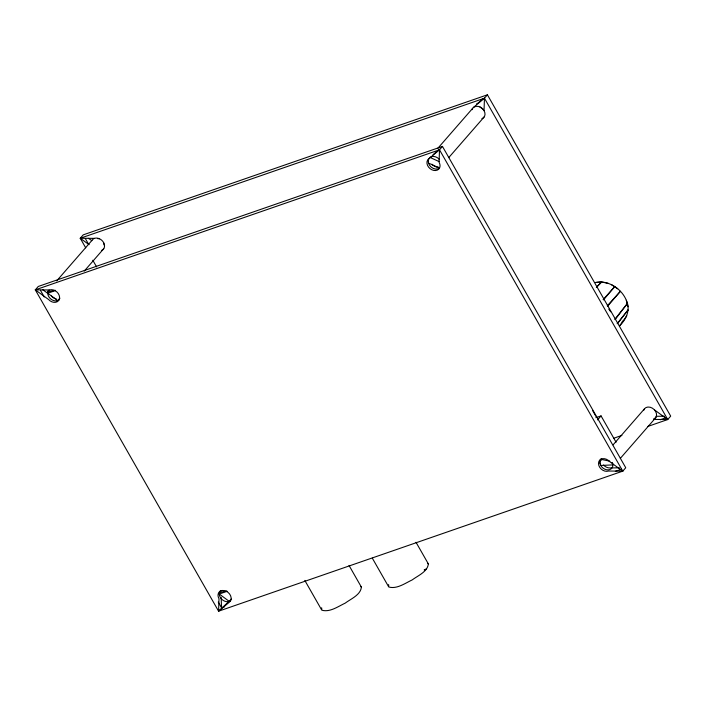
<?xml version="1.0" encoding="UTF-8"?>
<svg xmlns="http://www.w3.org/2000/svg" width="706" height="706" viewBox="0 0 706 706"><rect width="100%" height="100%" fill="white"/><g stroke="black" fill="none" stroke-linecap="round" stroke-linejoin="round"><path stroke-width="1.06" d="M218.586 611.193L218.992 598.75A7.21 5.622 41.1 0 1 220.66 590.948A7.21 5.622 41.1 0 1 229.485 593.852A7.21 5.622 41.1 0 1 229.362 602.156L218.586 611.193L35.3 289.866L38.265 286.468L442.459 146.416L625.745 467.743L622.78 471.14L218.586 611.193L230.994 599.465M35.3 289.866L49.561 289.972A7.21 5.622 41.1 0 1 58.289 293.572A7.21 5.622 41.1 0 1 57.389 301.647A7.21 5.622 41.1 0 1 48.511 299.459L35.3 289.866L439.503 149.813L439.088 162.256A7.21 5.622 41.1 0 1 437.429 170.058A7.21 5.622 41.1 0 1 428.595 167.154A7.21 5.622 41.1 0 1 428.719 158.85L439.503 149.813L442.459 146.416M481.907 118.643A7.21 5.622 41.1 0 0 484.042 110.648L484.457 98.205L487.414 94.807L670.7 416.134L667.735 419.532L647.949 426.398M428.365 159.838L428.463 163.06A7.21 5.622 41.1 0 0 439.538 168.099L428.463 163.06L428.365 159.838L429.972 157.412A7.21 5.622 41.1 0 1 439.264 159.318M321.645 607.769L321.839 610.213C329.94 612.526 338.121 606.445 345.216 603.127C350.908 598.838 360.669 594.955 361.384 587.101L349.046 565.471M388.609 584.568L388.803 587.013C396.904 589.325 405.085 583.244 412.18 579.926C417.873 575.637 427.633 571.754 428.348 563.9L416.01 542.27M609.843 461.177L600.541 459.262L599.756 462.192L600.735 465.475A7.21 5.622 41.1 0 0 608.21 469.887A7.21 5.622 41.1 0 0 612.887 464.892L612.614 463.233M619.727 325.669C626.496 319.183 630.732 309.281 626.31 300.253A24.675 19.256 41.1 0 0 620.424 291.269C614.079 284.65 604.46 280.414 595.255 282.559L601.609 282.003L608.307 283.38M600.541 459.262L599.756 462.192L600.735 465.475L612.887 464.892L612.155 462.421M619.621 325.828L626.796 315.785M615.094 319.606L627.396 303.492L614.952 319.138M617.644 323.383L628.093 309.916L617.132 323.701M603.524 299.856L614.776 286.565L603.127 299.609M607.628 306.21L620.424 291.269L607.284 305.813M85.708 247.824L80.255 238.257L83.22 234.86L487.414 94.807M56.709 280.873L92.186 240.146A7.21 5.622 41.1 0 1 97.781 238.204A7.21 5.622 41.1 0 1 103.561 242.485L104.541 245.767A7.21 5.622 41.1 0 1 101.426 250.471M84.208 271.13L103.756 248.689M437.914 148.207L472.676 108.318M448.76 157.588L484.245 116.861M597.558 419.911L601.053 415.905L616.073 442.238M613.099 444.842L644.234 409.101M620.327 458.37L655.803 417.643A7.21 5.622 41.1 0 0 652.353 408.156A7.21 5.622 41.1 0 0 643.625 410.46M49.349 290.104L47.876 291.675L47.708 293.237A7.21 5.622 41.1 0 0 51.944 299.803A7.21 5.622 41.1 0 0 59.057 299.926M59.931 298.276L57.724 300.632L47.708 293.237L55.447 290.554M220.916 590.887L219.442 592.458L219.275 594.02A7.21 5.622 41.1 0 0 223.502 600.594A7.21 5.622 41.1 0 0 230.624 600.718M231.497 599.067L229.291 601.424L219.275 594.02L227.014 591.337M596.499 287.333L601.609 282.003L596.323 287.316M482.692 98.972L477.962 103.138A7.21 5.622 41.1 0 0 476.638 103.844M433.007 154.746L436.158 151.966M437.738 150.581L439.308 149.195M622.136 321.83L623.619 320.586M472.058 109.677A7.21 5.622 41.1 0 1 473.673 107.241L484.457 98.205L667.735 419.532L653.474 419.426L655.803 417.643L653.474 419.426M473.673 107.241C477.256 104.841 482.101 107.224 484.042 110.648M424.271 570.024L426.248 569.151L424.306 569.821M89.062 244.655L80.255 238.257L484.457 98.205M595.855 417.705L601.053 415.905M660.287 419.743L666.535 417.581M613.567 438.302L621.898 435.417M218.269 602.05L221.543 607.795L224.632 606.719M615.35 471.343L621.589 469.181M55.271 290.281L47.876 291.675A7.21 5.622 41.1 0 1 48.485 290.307M226.838 591.063L219.442 592.458A7.21 5.622 41.1 0 1 220.051 591.098M655.927 416.311L664.372 416.213M619.409 467.822L609.913 467.928A7.21 5.622 41.1 0 1 603.524 465.016M80.255 238.257L94.525 238.363M622.78 471.14L608.519 471.034A7.21 5.622 41.1 0 1 599.8 467.443A7.21 5.622 41.1 0 1 600.691 459.359A7.21 5.622 41.1 0 1 609.569 461.547L622.78 471.14L439.503 149.813M97.499 238.61L99.484 238.769M429.972 157.412L439.203 161.612M611.608 284.765L617.732 288.754M88.418 238.328L91.877 240.64M654.533 409.939L667.735 419.532M42.669 289.663L47.946 293.502M479.965 106.941L482.966 109.148M427.792 563.362L428.348 563.9M360.828 586.562L361.384 587.101M608.766 309.113L610.69 311.787M592.722 410.76L595.864 416.258M372.318 558.155L388.415 586.377M304.815 580.42L321.442 609.578M85.4 238.681L88.674 244.417M92.804 260.249L96.625 266.947M40.445 290.29L44.257 296.988M103.561 242.485L104.541 245.767M626.31 300.253L627.996 306.739M221.163 597.311L221.543 607.795M56.171 298.832A7.21 5.622 41.1 0 1 51.467 296.061M438.347 167.145A7.21 5.622 41.1 0 1 431.957 164.233M601.459 460.233A7.21 5.622 41.1 0 1 601.636 458.671"/></g></svg>
